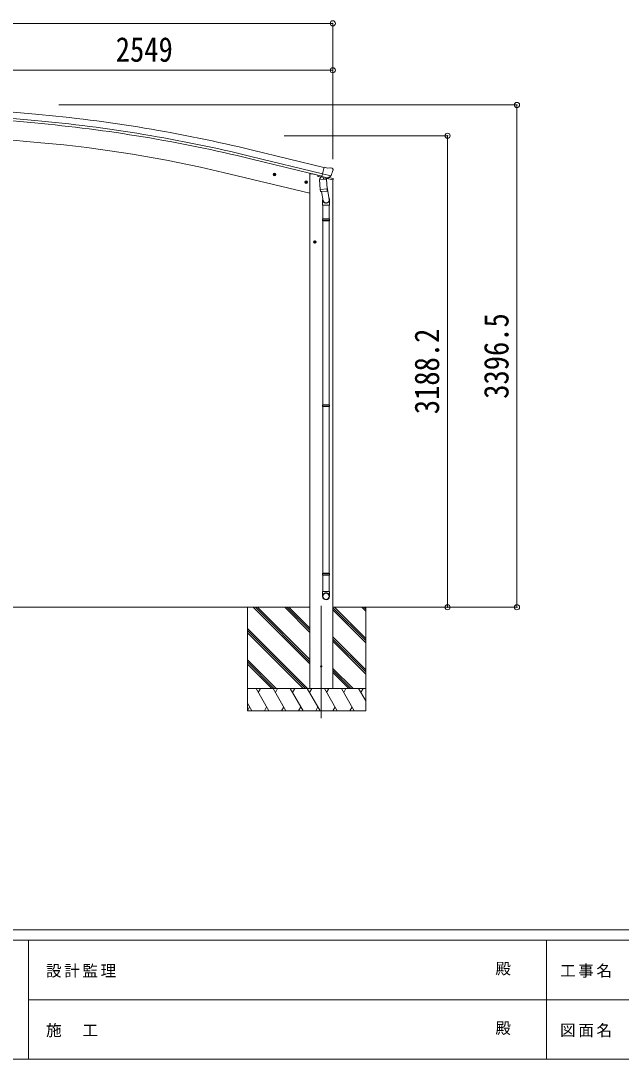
# Model space of a CAD drawing. Units: millimetres at full size. Extents: x -9783 to 33754, y -10064 to 6752.
# Drawn here: x -4022 to 36, y -6828 to 194 of the extents above; entities that cross this region are included whole.
import ezdxf
from ezdxf.enums import TextEntityAlignment as Align

# ---------------------------------------------------------------- set-up
doc = ezdxf.new("R2010")
doc.units = ezdxf.units.MM
doc.header["$LTSCALE"] = 35
doc.header["$PDMODE"] = 32
doc.header["$PDSIZE"] = 35
for name, color, linetype, lineweight in [('0-0_0', 7, 'Continuous', 9), ('0-1_本体', 4, 'Continuous', 9), ('0-2_部品', 7, 'Continuous', 9), ('0-8_PARTS2', 2, 'Continuous', 9), ('0-A_寸法', 6, 'Continuous', 9), ('F-0_240', 7, 'Continuous', 9)]:
    doc.layers.add(name, color=color, linetype=linetype, lineweight=lineweight)
doc.styles.add('ＭＳ ゴシック', font='')
doc.styles.get('ＭＳ ゴシック').set_extended_font_data('MS Gothic')

msp = doc.modelspace()

# ---------------------------------------------------------------- linework, layer by layer
at = {"layer": '0-0_0', "color": 6}
for p, q in [((-4462.19, -140.02), (-1913.19, -140.02)), ((-1913.19, -140.02), (-1913.19, -742.48)), ((-668.4, -3771.76), (-668.4, -375.26)), ((-1137.41, -583.56), (-1137.41, -3771.76))]:
    msp.add_line(p, q, dxfattribs=at)
at = {"layer": '0-0_0'}
for p, q in [((-6872.19, -3771.76), (-2069.19, -3771.76)), ((-2490.44, -3771.76), (-2490.44, -4471.76)), ((-2068.19, -4154.02), (-2450.46, -3771.76)), ((-2068.19, -4139.88), (-2436.32, -3771.76)), ((-2068.19, -4125.74), (-2422.17, -3771.76)), ((-2068.19, -3941.89), (-2238.33, -3771.76)), ((-2068.19, -3927.75), (-2224.18, -3771.76)), ((-2068.19, -3913.61), (-2210.04, -3771.76)), ((-1316.36, -3771.76), (-1912.69, -3771.76)), ((-1690.44, -3997.13), (-1912.69, -3774.88)), ((-1690.44, -4011.27), (-1912.69, -3789.03)), ((-1690.44, -3982.99), (-1901.67, -3771.76)), ((-1690.44, -3799.14), (-1717.83, -3771.76)), ((-1690.44, -3785), (-1703.68, -3771.76)), ((-1690.44, -3771.76), (-1690.44, -4471.76)), ((-2084.3, -4321.76), (-2490.44, -3915.62)), ((-2098.44, -4321.76), (-2490.44, -3929.77)), ((-2112.59, -4321.76), (-2490.44, -3943.91)), ((-1690.44, -4195.12), (-1912.69, -3972.87)), ((-1690.44, -4209.26), (-1912.69, -3987.02)), ((-1690.44, -4223.41), (-1912.69, -4001.16)), ((-2296.43, -4321.76), (-2490.44, -4127.76)), ((-2310.58, -4321.76), (-2490.44, -4141.9)), ((-2324.72, -4321.76), (-2490.44, -4156.04)), ((-1775.93, -4321.76), (-1912.69, -4185)), ((-1790.08, -4321.76), (-1912.69, -4199.15)), ((-1804.22, -4321.76), (-1912.69, -4213.29)), ((-2490.44, -4321.76), (-1690.44, -4321.76)), ((-2345.06, -4471.76), (-2431.66, -4321.76)), ((-2416.66, -4347.74), (-2401.66, -4321.76)), ((-2229.59, -4471.76), (-2316.19, -4321.76)), ((-2286.19, -4321.76), (-2301.19, -4347.74)), ((-2114.12, -4471.76), (-2200.72, -4321.76)), ((-2185.72, -4347.74), (-2170.72, -4321.76)), ((-1998.65, -4471.76), (-2085.25, -4321.76)), ((-2070.25, -4347.74), (-2055.25, -4321.76)), ((-1883.18, -4471.76), (-1969.78, -4321.76)), ((-1954.78, -4347.74), (-1939.78, -4321.76)), ((-1767.71, -4471.76), (-1854.31, -4321.76)), ((-1839.31, -4347.75), (-1824.31, -4321.76)), ((-1690.44, -4405.59), (-1738.84, -4321.76)), ((-1723.84, -4347.74), (-1708.84, -4321.76)), ((-2460.53, -4471.76), (-2490.44, -4419.95)), ((-2475.53, -4445.78), (-2490.53, -4471.76)), ((-1690.44, -4471.76), (-2490.44, -4471.76)), ((-2360.06, -4445.78), (-2375.06, -4471.76)), ((-2244.59, -4445.78), (-2259.59, -4471.76)), ((-2129.12, -4445.78), (-2144.12, -4471.76)), ((-2013.65, -4445.78), (-2028.65, -4471.76)), ((-1898.18, -4445.78), (-1913.18, -4471.76)), ((-1782.71, -4445.78), (-1797.71, -4471.76))]:
    msp.add_line(p, q, dxfattribs=at)
at = {"layer": '0-0_0', "color": 6}
msp.add_point((-1913.19, -140.02), dxfattribs=at)
at = {"layer": '0-1_本体'}
for p, q in [((-4400.07, -393.96), (-3922.76, -437.24)), ((-4405.3, -453.73), (-3928.17, -496.99)), ((-4403.83, -436.95), (-3926.65, -480.22)), ((-3885.74, -630.61), (-4423.68, -583.55)), ((-1973.22, -798.17), (-2456.09, -680.69)), ((-1987.22, -856.51), (-2470.28, -738.99)), ((-1983.29, -840.14), (-2466.29, -722.62)), ((-2068.69, -971.76), (-2654.37, -831.15)), ((-2068.69, -841.76), (-2068.69, -4321.76)), ((-1913.19, -881.47), (-1913.19, -4321.76))]:
    msp.add_line(p, q, dxfattribs=at)
msp.add_lwpolyline([(-2068.69, -841.76), (-2048.69, -841.76), (-2015.19, -849.81)], dxfattribs=at)
for centre, radius, start, end in [((-4827.46, -10427.16), 9987.65, 76.32536, 84.82535), ((-4827.46, -10427.16), 10030.81, 76.32536, 84.82535), ((-4827.46, -10427.16), 9970.81, 76.32536, 84.82535), ((-4619.36, -9015.93), 8417.35, 76.5, 84.99999)]:
    msp.add_arc(centre, radius, start, end, dxfattribs=at)
at = {"layer": '0-2_部品'}
for p, q in [((-2313.95, -843.86), (-2308.78, -838.41)), ((-2308.98, -855.33), (-2304.32, -835.89)), ((-2308.78, -838.41), (-2301.48, -840.17)), ((-2301.48, -840.17), (-2299.35, -847.36)), ((-1925.31, -854.06), (-1982.82, -840.25)), ((-1946.31, -802.44), (-1972.25, -796.21)), ((-1946.31, -802.44), (-1933.05, -799.74)), ((-1918.57, -802.93), (-1931.76, -799.76)), ((-1915.48, -805.18), (-1911.62, -811.47)), ((-1911.26, -813.75), (-1911.53, -814.9)), ((-2296.93, -847.95), (-2316.37, -843.28)), ((-2311.82, -851.05), (-2313.95, -843.86)), ((-2083, -899.3), (-2102.45, -894.63)), ((-2100.03, -895.22), (-2094.86, -889.77)), ((-2097.89, -902.41), (-2100.03, -895.22)), ((-2095.06, -906.69), (-2090.39, -887.24)), ((-2094.86, -889.77), (-2087.56, -891.52)), ((-2087.56, -891.52), (-2085.43, -898.72)), ((-2014.69, -849.73), (-2014.69, -853.04)), ((-1991.96, -862.44), (-2010.85, -857.9)), ((-2002.39, -879.61), (-1956.7, -876.42)), ((-1997.71, -946.45), (-2002.39, -879.61)), ((-1987.97, -857.84), (-2001.28, -873.16)), ((-2001.28, -873.16), (-2000.84, -879.5)), ((-1987.03, -857.78), (-1987.97, -857.84)), ((-1983.94, -860.25), (-1985.47, -859.88)), ((-1947.24, -869.06), (-1983.94, -860.25)), ((-1977.99, -862.07), (-1976.97, -876.68)), ((-1949.78, -871.07), (-1975.6, -877.51)), ((-1958.47, -873.24), (-1958.24, -876.53)), ((-1956.7, -876.42), (-1952.03, -943.25)), ((-1910.13, -882.08), (-1952.84, -871.83)), ((-1944.87, -869.54), (-1952.39, -867.73)), ((-1949.08, -869.29), (-1949.03, -870.03)), ((-1945.71, -869.43), (-1947.24, -869.06)), ((-1942.16, -868.97), (-1925.79, -854.48)), ((-1938.64, -865.98), (-1912.43, -872.28)), ((-1910.13, -875.19), (-1910.13, -882.08)), ((-1997.71, -946.45), (-1952.03, -943.25)), ((-1997.7, -946.45), (-1996.81, -959.14)), ((-1953.01, -957.86), (-1994.71, -960.77)), ((-1989.28, -960.39), (-1978.55, -1023.98)), ((-1953.76, -918.49), (-1937.84, -1014.66)), ((-1951.17, -955.72), (-1952.04, -943.25)), ((-1951.56, -957.08), (-1951.56, -957.08)), ((-1981.69, -1017.16), (-1981.69, -1051.82)), ((-1981.69, -1051.82), (-1935.69, -1051.82)), ((-1979.69, -1051.82), (-1979.69, -1145.82)), ((-1937.69, -1051.82), (-1937.69, -1145.82)), ((-1935.69, -1051.82), (-1935.69, -1017.47)), ((-1981.69, -1147.82), (-1980.69, -1145.82)), ((-1981.69, -1147.82), (-1935.69, -1147.82)), ((-1981.69, -1147.82), (-1981.69, -1155.82)), ((-1981.69, -1155.82), (-1935.69, -1155.82)), ((-1981.69, -1155.82), (-1980.69, -1157.82)), ((-1980.69, -1145.82), (-1936.69, -1145.82)), ((-1980.69, -1157.82), (-1936.69, -1157.82)), ((-1979.69, -1157.82), (-1979.69, -2402.01)), ((-1937.69, -1157.82), (-1937.69, -2402.01)), ((-1935.69, -1147.82), (-1936.69, -1145.82)), ((-2044.19, -1301.88), (-2024.19, -1301.88)), ((-2040.69, -1298.13), (-2034.19, -1294.38)), ((-2034.19, -1311.88), (-2034.19, -1291.88)), ((-2034.19, -1294.38), (-2027.69, -1298.13)), ((-2027.69, -1305.63), (-2034.19, -1309.39)), ((-2027.69, -1298.13), (-2027.69, -1305.63)), ((-1981.69, -2404.01), (-1980.69, -2402.01)), ((-1981.69, -2404.01), (-1935.69, -2404.01)), ((-1981.69, -2404.01), (-1981.69, -2412.01)), ((-1981.69, -2412.01), (-1935.69, -2412.01)), ((-1981.69, -2412.01), (-1980.69, -2414.01)), ((-1980.69, -2402.01), (-1936.69, -2402.01)), ((-1980.69, -2414.01), (-1936.69, -2414.01)), ((-1979.69, -2414.01), (-1979.69, -3542.19)), ((-1937.69, -2414.01), (-1937.69, -3542.19)), ((-1935.69, -2404.01), (-1936.69, -2402.01)), ((-1981.69, -3544.19), (-1980.69, -3542.19)), ((-1981.69, -3544.19), (-1935.69, -3544.19)), ((-1981.69, -3544.19), (-1981.69, -3552.19)), ((-1981.69, -3552.19), (-1935.69, -3552.19)), ((-1981.69, -3552.19), (-1980.69, -3554.19)), ((-1980.69, -3542.19), (-1936.69, -3542.19)), ((-1980.69, -3554.19), (-1936.69, -3554.19)), ((-1979.69, -3554.19), (-1979.69, -3664.19)), ((-1937.69, -3554.19), (-1937.69, -3664.19)), ((-1935.69, -3544.19), (-1936.69, -3542.19)), ((-1981.69, -3698.34), (-1981.69, -3664.19)), ((-1981.69, -3664.19), (-1935.69, -3664.19)), ((-1935.69, -3698.34), (-1935.69, -3664.19))]:
    msp.add_line(p, q, dxfattribs=at)
for points in [[(-1977.67, -861.66), (-1987.4, -859.33), (-1972.25, -796.21)], [(-2299.35, -847.36), (-2304.52, -852.81), (-2311.82, -851.05)], [(-2085.43, -898.72), (-2090.6, -904.17), (-2097.89, -902.41)], [(-1977.67, -861.66), (-1977.44, -861.81), (-1952.67, -867.76), (-1952.39, -867.73)], [(-1925.04, -853.48), (-1925.63, -854.32), (-1925.79, -854.48)], [(-1935.69, -1147.82), (-1935.69, -1155.82), (-1936.69, -1157.82)], [(-2034.19, -1309.39), (-2040.69, -1305.63), (-2040.69, -1298.13)], [(-1935.69, -2404.01), (-1935.69, -2412.01), (-1936.69, -2414.01)], [(-1935.69, -3544.19), (-1935.69, -3552.19), (-1936.69, -3554.19)]]:
    msp.add_lwpolyline(points, dxfattribs=at)
for centre, radius in [((-2306.65, -845.61), 8.5), ((-2306.65, -845.61), 7.7), ((-2306.65, -845.61), 6.5), ((-2092.73, -896.97), 8.5), ((-2092.73, -896.97), 7.7), ((-2092.73, -896.97), 6.5), ((-2034.19, -1301.88), 8.5), ((-2034.19, -1301.88), 7.7), ((-2034.19, -1301.88), 6.5)]:
    msp.add_circle(centre, radius, dxfattribs=at)
at = {"layer": '0-2_部品', "color": 4}
msp.add_circle((-1990.69, -4171.76), 4.5, dxfattribs=at)
at = {"layer": '0-2_部品'}
for centre, radius, start, end in [((-1932.46, -802.68), 3, 76.5, 101.5), ((-2108.34, -767.65), 202.4, 334.90875, 346.5), ((-1919.74, -807.79), 5, 31.5, 76.5), ((-2009.69, -853.04), 5, 180, 256.5), ((-1985.36, -859.4), 0.5, 221.23754, 256.5), ((-1978.59, -862.16), 0.604, 7.79405, 79.40158), ((-1975.95, -876.54), 1.03, 188.03431, 289.96103), ((-1950.02, -870.1), 1, 284, 4), ((-1948.58, -869.25), 0.5, 76.5, 184), ((-1945.59, -868.94), 0.5, 256.5, 291.76246), ((-1913.13, -875.19), 3, 0, 76.5), ((-1994.85, -958.78), 2, 190.53157, 274), ((-1953.15, -955.86), 2, 274, 322.59038), ((-1953.11, -955.89), 1.95, 322.52234, 4.95983), ((-1965.69, -1017.47), 30, 0, 2.54858)]:
    msp.add_arc(centre, radius, start, end, dxfattribs=at)
for centre, major_axis, ratio, start_param, end_param in [((-1914.18, -813.04), (1.57, -2.57), 0.99628, 0.7835347, 1.5707963), ((-1944.18, -866.61), (0.73, -2.92), 0.997631, 5.8041905, 5.8929484), ((-1944.21, -866.49), (-2.63, 3.16), 0.650902, 2.1145521, 2.1873627), ((-1944.15, -866.71), (0.73, -2.92), 0.997631, 5.965759, 6.7621801), ((-1958.69, -1017.16), (-23, 0), 0.996195, 6.0000678, 10.0103449), ((-1958.69, -1017.16), (-21, 0), 0.996195, 0.3319459, 3.3482706), ((-1958.69, -3696.59), (23, 0), 0.996195, 6.2831853, 9.424778), ((-1958.69, -3698.34), (23, 0), 0.996195, 6.2831853, 9.424778), ((-1958.69, -3698.34), (0, -23.43), 0.981806, 4.712389, 7.8539816)]:
    msp.add_ellipse(centre, major_axis=major_axis, ratio=ratio, start_param=start_param, end_param=end_param, dxfattribs=at)
msp.add_ellipse((-1958.69, -3698.34), major_axis=(-21, 0), ratio=0.996195, dxfattribs=at)
at = {"layer": '0-8_PARTS2'}
msp.add_line((-1990.69, -3762.55), (-1990.69, -4521.76), dxfattribs=at)
at = {"layer": '0-A_寸法'}
for p, q in [((-7027.19, 176.6), (-1913.19, 176.6)), ((-1913.19, 176.6), (-1913.19, -140.02)), ((-668.4, -375.26), (-3763.75, -375.26)), ((-1137.41, -583.56), (-2241.57, -583.56)), ((-1137.41, -3771.76), (-1466.24, -3771.76)), ((-668.4, -3771.76), (-1137.41, -3771.76))]:
    msp.add_line(p, q, dxfattribs=at)
for p in [(-1913.19, 176.6), (-668.4, -375.26), (-1137.41, -583.56), (-1137.41, -3771.76), (-668.4, -3771.76)]:
    msp.add_point(p, dxfattribs=at)
at = {"layer": 'F-0_240', "color": 5}
for p, q in [((-9783.03, -5953.1), (9396.97, -5953.1)), ((-9783.03, -6023.1), (6285.75, -6023.1)), ((-3969.25, -6023.1), (-3969.25, -6828.1)), ((-469.25, -6023.1), (-469.25, -6828.1)), ((-3969.25, -6425.6), (3205.75, -6425.6)), ((-9783.03, -6828.1), (9396.97, -6828.1))]:
    msp.add_line(p, q, dxfattribs=at)

# ---------------------------------------------------------------- texts
at = {"layer": '0-0_0', "style": 'ＭＳ ゴシック', "width": 0.85}
msp.add_text('2549', height=166.8, dxfattribs=at).set_placement((-3380.19, -133.02), align=Align.BOTTOM_LEFT)
at = {"layer": '0-A_寸法', "color": 7, "style": 'ＭＳ ゴシック', "width": 0.85}
for s, p in [('3396.5', (-675.4, -2362.26)), ('3188.2', (-1144.41, -2466.41))]:
    msp.add_text(s, height=166.8, rotation=90, dxfattribs=at).set_placement(p, align=Align.BOTTOM_LEFT)
at = {"layer": 'F-0_240', "style": 'ＭＳ ゴシック'}
for p in [(-814.24, -6276.85), (-814.24, -6679.35)]:
    msp.add_text('殿', height=76.98, dxfattribs=at).set_placement(p, align=Align.BOTTOM_LEFT)
at = {"layer": 'F-0_240', "char_height": 76.98, "attachment_point": 7, "style": 'ＭＳ ゴシック'}
for s, insert in [('\\T1.17;設計監理', (-3851.04, -6276.85)), ('\\T1.17;工事名', (-376.96, -6276.85)), ('\\T1.17;施\u3000工', (-3851.04, -6679.35)), ('\\T1.17;図面名', (-376.96, -6679.35))]:
    msp.add_mtext(s, dxfattribs=dict(at, insert=insert))

doc.saveas('drawing.dxf')
